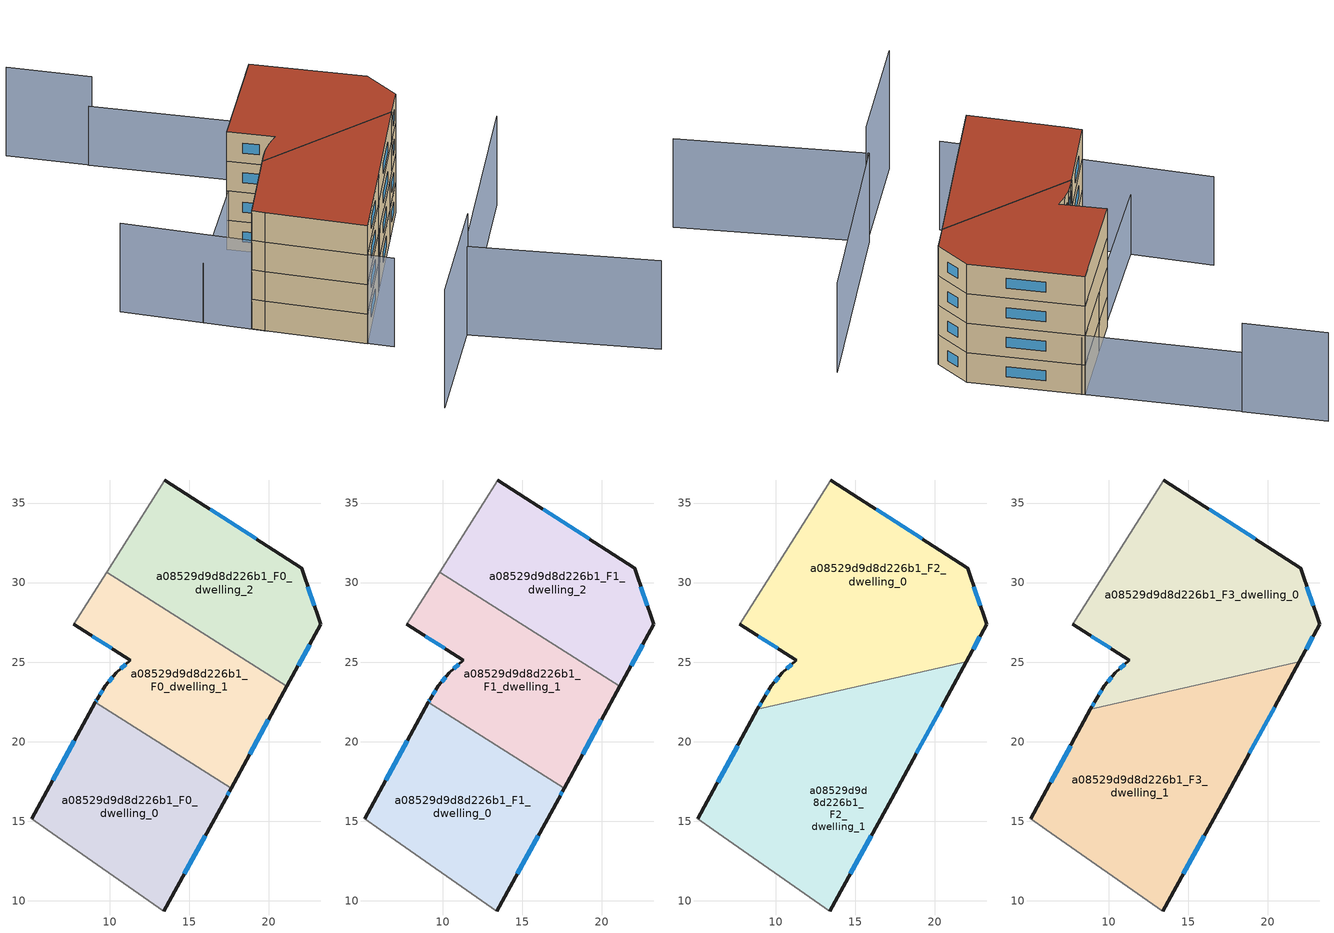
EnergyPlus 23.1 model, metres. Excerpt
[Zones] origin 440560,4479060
a08529d9d8d226b1_F0_dwelling_0
 floor ground (EU_floor_Construction): 17.63,17.07 17.27,16.42 13.39,9.36 6.08,14.46 5.1,15.17 9.09,22.47 z0
 wall outside (EU_wall_Construction): 13.39,9.36 17.27,16.42 17.63,17.07 / 9.09,22.47 5.1,15.17 z0:3
 wall adiabatic (EU_wall_Construction): 5.1,15.17 6.08,14.46 13.39,9.36 z0:3
 wall to a08529d9d8d226b1_F0_dwelling_1 (EU_wall_Construction): 17.63,17.07 9.09,22.47 z0:3
 window (EU_Window_Construction): 14.68,11.7 15.99,14.08 / 7.77,20.05 6.42,17.59 / 17.39,16.64 17.51,16.86 z0.99:2.01
a08529d9d8d226b1_F0_dwelling_1
 floor ground (EU_floor_Construction): 21.13,23.5 17.63,17.07 9.09,22.47 9.2,22.67 9.72,23.51 10.4,24.33 11.3,25.12 7.73,27.37 9.8,30.66 z0
 wall outside (EU_wall_Construction): 7.73,27.37 11.3,25.12 10.4,24.33 9.72,23.51 9.2,22.67 9.09,22.47 / 17.63,17.07 21.13,23.5 z0:3
 wall adiabatic (EU_wall_Construction): 9.8,30.66 7.73,27.37 z0:3
 wall to a08529d9d8d226b1_F0_dwelling_2 (EU_wall_Construction): 21.13,23.5 9.8,30.66 z0:3
 window (EU_Window_Construction): 8.91,26.62 10.11,25.86 / 18.79,19.2 19.97,21.37 / 9.16,22.6 9.13,22.54 / 9.55,23.23 9.37,22.95 / 10.17,24.06 9.94,23.78 / 11,24.86 10.7,24.59 z0.99:2.01
a08529d9d8d226b1_F0_dwelling_2
 floor ground (EU_floor_Construction): 22.05,30.91 23.25,27.39 21.13,23.5 9.8,30.66 13.46,36.45 z0
 wall outside (EU_wall_Construction): 21.13,23.5 23.25,27.39 22.05,30.91 13.46,36.45 z0:3
 wall adiabatic (EU_wall_Construction): 13.46,36.45 9.8,30.66 z0:3
 window (EU_Window_Construction): 19.2,32.74 16.31,34.61 / 22.86,28.55 22.45,29.74 / 21.84,24.79 22.55,26.1 z0.99:2.01
a08529d9d8d226b1_F1_dwelling_0
 floor to a08529d9d8d226b1_F0_dwelling_0 (EU_floor_Construction): 17.63,17.07 17.27,16.42 13.39,9.36 6.07,14.46 5.1,15.17 9.09,22.47 z3
 wall outside (EU_wall_Construction): 13.39,9.36 17.27,16.42 17.63,17.07 / 9.09,22.47 5.1,15.17 z3:6
 wall adiabatic (EU_wall_Construction): 5.1,15.17 6.08,14.46 13.39,9.36 z3:6
 wall to a08529d9d8d226b1_F1_dwelling_1 (EU_wall_Construction): 17.63,17.07 9.09,22.47 z3:6
 window (EU_Window_Construction): 14.68,11.7 15.99,14.08 / 7.77,20.05 6.42,17.59 / 17.39,16.64 17.51,16.86 z3.99:5.01
a08529d9d8d226b1_F1_dwelling_1
 floor to a08529d9d8d226b1_F0_dwelling_1 (EU_floor_Construction): 21.13,23.5 17.63,17.07 9.09,22.47 9.2,22.67 9.72,23.51 10.4,24.33 11.3,25.12 7.73,27.37 9.8,30.66 z3
 wall outside (EU_wall_Construction): 7.73,27.37 11.3,25.12 10.4,24.33 9.72,23.51 9.2,22.67 9.09,22.47 / 17.63,17.07 21.13,23.5 z3:6
 wall adiabatic (EU_wall_Construction): 9.8,30.66 7.73,27.37 z3:6
 wall to a08529d9d8d226b1_F1_dwelling_2 (EU_wall_Construction): 21.13,23.5 9.8,30.66 z3:6
 window (EU_Window_Construction): 8.91,26.62 10.11,25.86 / 18.79,19.2 19.97,21.37 / 9.16,22.6 9.13,22.54 / 9.55,23.23 9.37,22.95 / 10.17,24.06 9.94,23.78 / 11,24.86 10.7,24.59 z3.99:5.01
a08529d9d8d226b1_F1_dwelling_2
 floor to a08529d9d8d226b1_F0_dwelling_2 (EU_floor_Construction): 22.05,30.91 23.25,27.39 21.13,23.5 9.8,30.66 13.46,36.45 z3
 wall outside (EU_wall_Construction): 21.13,23.5 23.25,27.39 22.05,30.91 13.46,36.45 z3:6
 wall adiabatic (EU_wall_Construction): 13.46,36.45 9.8,30.66 z3:6
 window (EU_Window_Construction): 19.2,32.74 16.31,34.61 / 22.86,28.55 22.45,29.74 / 21.84,24.79 22.55,26.1 z3.99:5.01
a08529d9d8d226b1_F2_dwelling_0
 floor to a08529d9d8d226b1_F1_dwelling_0 (EU_floor_Construction): 9.54,22.19 8.85,22.03 9.09,22.47 z6
 floor to a08529d9d8d226b1_F1_dwelling_1 (EU_floor_Construction): 9.83,22.25 9.54,22.19 9.09,22.47 9.2,22.67 z6; 19.57,24.49 9.83,22.25 9.2,22.67 9.72,23.51 10.4,24.33 11.3,25.12 7.73,27.37 9.8,30.66 z6
 floor to a08529d9d8d226b1_F1_dwelling_2 (EU_floor_Construction): 22.05,30.91 23.25,27.39 21.97,25.04 19.57,24.49 9.8,30.66 13.46,36.45 z6
 wall outside (EU_wall_Construction): 7.73,27.37 11.3,25.12 10.4,24.33 9.72,23.51 9.2,22.67 8.85,22.03 / 21.97,25.04 23.25,27.39 22.05,30.91 13.46,36.45 z6:9
 wall adiabatic (EU_wall_Construction): 13.46,36.45 7.73,27.37 z6:9
 wall to a08529d9d8d226b1_F2_dwelling_1 (EU_wall_Construction): 8.85,22.03 21.97,25.04 z6:9
 window (EU_Window_Construction): 11,24.86 10.7,24.59 / 8.91,26.62 10.11,25.86 / 19.2,32.74 16.31,34.61 / 22.86,28.55 22.45,29.74 / 22.4,25.82 22.83,26.61 / 9.08,22.46 8.97,22.24 / 9.55,23.23 9.37,22.95 / 10.17,24.06 9.94,23.78 z6.99:8.01
a08529d9d8d226b1_F2_dwelling_1
 floor to a08529d9d8d226b1_F1_dwelling_0 (EU_floor_Construction): 17.62,17.08 13.39,9.36 9.37,22.15 9.54,22.19 z6; 17.63,17.07 17.27,16.42 13.39,9.36 17.62,17.08 z6; 9.37,22.15 13.39,9.36 6.07,14.46 5.1,15.17 8.85,22.03 z6
 floor to a08529d9d8d226b1_F1_dwelling_2 (EU_floor_Construction): 21.97,25.03 21.13,23.5 19.57,24.49 z6
 floor to a08529d9d8d226b1_F1_dwelling_1 (EU_floor_Construction): 21.13,23.5 17.62,17.08 9.54,22.19 19.57,24.49 z6; 21.13,23.5 17.63,17.07 17.62,17.08 z6
 wall outside (EU_wall_Construction): 13.39,9.36 17.27,16.42 21.97,25.04 / 8.85,22.03 5.1,15.17 z6:9
 wall adiabatic (EU_wall_Construction): 5.1,15.17 6.08,14.46 13.39,9.36 z6:9
 window (EU_Window_Construction): 18.83,19.28 20.41,22.18 / 14.68,11.7 15.99,14.08 / 7.61,19.75 6.34,17.44 z6.99:8.01
a08529d9d8d226b1_F3_dwelling_0
 floor to a08529d9d8d226b1_F2_dwelling_0 (EU_floor_Construction): 22.05,30.91 23.25,27.39 21.97,25.04 8.85,22.03 9.2,22.67 9.72,23.51 10.4,24.33 11.3,25.12 7.73,27.37 13.46,36.45 z9
 wall outside (EU_wall_Construction): 7.73,27.37 11.3,25.12 10.4,24.33 9.72,23.51 9.2,22.67 8.85,22.03 / 21.97,25.04 23.25,27.39 22.05,30.91 13.46,36.45 z9:12
 wall adiabatic (EU_wall_Construction): 13.46,36.45 7.73,27.37 z9:12
 wall to a08529d9d8d226b1_F3_dwelling_1 (EU_wall_Construction): 8.85,22.03 21.97,25.04 z9:12
 window (EU_Window_Construction): 11,24.86 10.7,24.59 / 8.91,26.62 10.11,25.86 / 19.2,32.74 16.31,34.61 / 22.86,28.55 22.45,29.74 / 22.4,25.82 22.83,26.61 / 9.08,22.46 8.97,22.24 / 9.55,23.23 9.37,22.95 / 10.17,24.06 9.94,23.78 z9.99:11.01
 roof outside (EU_roof_Construction): 21.97,25.04 23.25,27.39 22.05,30.91 13.46,36.45 7.73,27.37 11.3,25.12 10.4,24.33 9.72,23.51 9.2,22.67 8.85,22.03 z12
a08529d9d8d226b1_F3_dwelling_1
 floor to a08529d9d8d226b1_F2_dwelling_1 (EU_floor_Construction): 21.97,25.04 17.27,16.42 13.39,9.36 6.07,14.46 5.1,15.17 8.85,22.03 z9
 wall outside (EU_wall_Construction): 13.39,9.36 17.27,16.42 21.97,25.04 / 8.85,22.03 5.1,15.17 z9:12
 wall adiabatic (EU_wall_Construction): 5.1,15.17 6.08,14.46 13.39,9.36 z9:12
 window (EU_Window_Construction): 18.83,19.28 20.41,22.18 / 14.68,11.7 15.99,14.08 / 7.61,19.75 6.34,17.44 z9.99:11.01
 roof outside (EU_roof_Construction): 17.27,16.42 21.97,25.04 8.85,22.03 5.1,15.17 6.08,14.46 13.39,9.36 z12
shading: 6.1,14.5 15.29,8.03 / -4.27,21.88 6.23,14.35 / -4.18,48.01 2.02,43.9 / 36.21,-0.83 21.56,7.5 / 21.56,7.5 31.66,25.26 z0:9; 1.79,43.98 13.7,36.29 / 13.7,36.29 1.61,17.59 z0:6; 15.72,-2.38 21.99,7.86 z0:12
[Building]
EU S2 Campaign: North Axis=0; Terrain=City; Solar Distribution=FullExterior
[Site:Location]
Madrid: Latitude=40.5; Longitude=-3.5; Time Zone=1; Elevation=609
[SizingPeriod:WeatherFileDays]
AnnualSizingPeriod: Begin Month=1; Begin Day of Month=1; End Month=12; End Day of Month=31; Day of Week for Start Day=Monday; Use Weather File Daylight Saving Period=No; Use Weather File Rain and Snow Indicators=No
[MATERIAL]
EU_InternalMass_Material: Roughness=MediumRough; Thickness=0.1; Conductivity=1; Density=1800; Specific Heat=900; Thermal Absorptance=0.9; Solar Absorptance=0.7; Visible Absorptance=0.7
[MATERIAL:NOMASS] Roughness=MediumRough; Thermal Absorptance=0.9; Solar Absorptance=0.7; Visible Absorptance=0.7
Name | Thermal Resistance
EU_wall_NoMass | 0.609216
EU_roof_NoMass | 0.513268
EU_floor_NoMass | 0.568163
[WINDOWMATERIAL:SIMPLEGLAZINGSYSTEM]
EU_Window_SimpleGlazing: UFactor=5.50606; Solar Heat Gain Coefficient=0.85; Visible Transmittance=0.85
[CONSTRUCTION]
EU_wall_Construction: EU_wall_NoMass
EU_roof_Construction: EU_roof_NoMass
EU_floor_Construction: EU_floor_NoMass
EU_Window_Construction: EU_Window_SimpleGlazing
EU_InternalMass_Construction: EU_InternalMass_Material
[ZONE] Type=1; Multiplier=1; Ceiling Height=autocalculate; Floor Area=autocalculate; Part of Total Floor Area=Yes
Name | Volume
a08529d9d8d226b1_F0_dwelling_0; a08529d9d8d226b1_F1_dwelling_0 | 259
a08529d9d8d226b1_F2_dwelling_0 | 388.493
a08529d9d8d226b1_F3_dwelling_0; a08529d9d8d226b1_F3_dwelling_1 | 388.496
a08529d9d8d226b1_F0_dwelling_1 | 258.996
a08529d9d8d226b1_F1_dwelling_1 | 258.995
a08529d9d8d226b1_F2_dwelling_1 | 388.407
a08529d9d8d226b1_F0_dwelling_2; a08529d9d8d226b1_F1_dwelling_2 | 258.987
[INTERNALMASS] Construction=EU_InternalMass_Construction
Name | Zone or ZoneList | Surface Area
a08529d9d8d226b1_F0_dwelling_0_EU_InternalMass | a08529d9d8d226b1_F0_dwelling_0 | 86.3332
a08529d9d8d226b1_F0_dwelling_1_EU_InternalMass | a08529d9d8d226b1_F0_dwelling_1 | 86.3318
a08529d9d8d226b1_F0_dwelling_2_EU_InternalMass | a08529d9d8d226b1_F0_dwelling_2 | 86.329
a08529d9d8d226b1_F1_dwelling_0_EU_InternalMass | a08529d9d8d226b1_F1_dwelling_0 | 86.3332
a08529d9d8d226b1_F1_dwelling_1_EU_InternalMass | a08529d9d8d226b1_F1_dwelling_1 | 86.3318
a08529d9d8d226b1_F1_dwelling_2_EU_InternalMass | a08529d9d8d226b1_F1_dwelling_2 | 86.329
a08529d9d8d226b1_F2_dwelling_0_EU_InternalMass | a08529d9d8d226b1_F2_dwelling_0 | 129.498
a08529d9d8d226b1_F2_dwelling_1_EU_InternalMass | a08529d9d8d226b1_F2_dwelling_1 | 129.498
a08529d9d8d226b1_F3_dwelling_0_EU_InternalMass | a08529d9d8d226b1_F3_dwelling_0 | 129.498
a08529d9d8d226b1_F3_dwelling_1_EU_InternalMass | a08529d9d8d226b1_F3_dwelling_1 | 129.498
[OTHEREQUIPMENT] Fuel Type=Electricity; Design Level Calculation Method=Watts/Area; Power per Zone Floor Area=1; Fraction Latent=0; Fraction Radiant=0; Fraction Lost=0; Carbon Dioxide Generation Rate=0; EndUse Subcategory=EU_Step8_InternalGains
Name | Zone or ZoneList or Space or SpaceList | Schedule
EU_Step8_InternalGain_a08529d9d8d226b1_F0_dwelling_0_f000 | a08529d9d8d226b1_F0_dwelling_0 | EU_Step8_GainSchedule_a08529d9d8d226b1_F0_dwelling_0_f000
EU_Step8_InternalGain_a08529d9d8d226b1_F0_dwelling_1_f000 | a08529d9d8d226b1_F0_dwelling_1 | EU_Step8_GainSchedule_a08529d9d8d226b1_F0_dwelling_1_f000
EU_Step8_InternalGain_a08529d9d8d226b1_F0_dwelling_2_f000 | a08529d9d8d226b1_F0_dwelling_2 | EU_Step8_GainSchedule_a08529d9d8d226b1_F0_dwelling_2_f000
EU_Step8_InternalGain_a08529d9d8d226b1_F1_dwelling_0_f000 | a08529d9d8d226b1_F1_dwelling_0 | EU_Step8_GainSchedule_a08529d9d8d226b1_F1_dwelling_0_f000
EU_Step8_InternalGain_a08529d9d8d226b1_F1_dwelling_1_f000 | a08529d9d8d226b1_F1_dwelling_1 | EU_Step8_GainSchedule_a08529d9d8d226b1_F1_dwelling_1_f000
EU_Step8_InternalGain_a08529d9d8d226b1_F1_dwelling_2_f000 | a08529d9d8d226b1_F1_dwelling_2 | EU_Step8_GainSchedule_a08529d9d8d226b1_F1_dwelling_2_f000
EU_Step8_InternalGain_a08529d9d8d226b1_F2_dwelling_0_f000 | a08529d9d8d226b1_F2_dwelling_0 | EU_Step8_GainSchedule_a08529d9d8d226b1_F2_dwelling_0_f000
EU_Step8_InternalGain_a08529d9d8d226b1_F2_dwelling_1_f000 | a08529d9d8d226b1_F2_dwelling_1 | EU_Step8_GainSchedule_a08529d9d8d226b1_F2_dwelling_1_f000
EU_Step8_InternalGain_a08529d9d8d226b1_F3_dwelling_0_f000 | a08529d9d8d226b1_F3_dwelling_0 | EU_Step8_GainSchedule_a08529d9d8d226b1_F3_dwelling_0_f000
EU_Step8_InternalGain_a08529d9d8d226b1_F3_dwelling_1_f000 | a08529d9d8d226b1_F3_dwelling_1 | EU_Step8_GainSchedule_a08529d9d8d226b1_F3_dwelling_1_f000
[ZONEVENTILATION:DESIGNFLOWRATE] Schedule=EU_AlwaysOn; Design Flow Rate Calculation Method=AirChanges/Hour; Air Changes per Hour=0.752966; Ventilation Type=Natural; Fan Pressure Rise=0; Fan Total Efficiency=1; Constant Term Coefficient=1; Temperature Term Coefficient=0; Velocity Term Coefficient=0; Velocity Squared Term Coefficient=0; Minimum Indoor Temperature=-100; Maximum Indoor Temperature=100; Delta Temperature=-100; Minimum Outdoor Temperature=-100; Maximum Outdoor Temperature=100; Maximum Wind Speed=40
Name | Zone or ZoneList or Space or SpaceList
EU_ConstantAir_a08529d9d8d226b1_F0_dwelling_0 | a08529d9d8d226b1_F0_dwelling_0
EU_ConstantAir_a08529d9d8d226b1_F0_dwelling_1 | a08529d9d8d226b1_F0_dwelling_1
EU_ConstantAir_a08529d9d8d226b1_F0_dwelling_2 | a08529d9d8d226b1_F0_dwelling_2
EU_ConstantAir_a08529d9d8d226b1_F1_dwelling_0 | a08529d9d8d226b1_F1_dwelling_0
EU_ConstantAir_a08529d9d8d226b1_F1_dwelling_1 | a08529d9d8d226b1_F1_dwelling_1
EU_ConstantAir_a08529d9d8d226b1_F1_dwelling_2 | a08529d9d8d226b1_F1_dwelling_2
EU_ConstantAir_a08529d9d8d226b1_F2_dwelling_0 | a08529d9d8d226b1_F2_dwelling_0
EU_ConstantAir_a08529d9d8d226b1_F2_dwelling_1 | a08529d9d8d226b1_F2_dwelling_1
EU_ConstantAir_a08529d9d8d226b1_F3_dwelling_0 | a08529d9d8d226b1_F3_dwelling_0
EU_ConstantAir_a08529d9d8d226b1_F3_dwelling_1 | a08529d9d8d226b1_F3_dwelling_1
[HVACTEMPLATE:THERMOSTAT] Constant Heating Setpoint=20; Constant Cooling Setpoint=50
EU_HeatOnly_a08529d9d8d226b1_F0_dwelling_0; EU_HeatOnly_a08529d9d8d226b1_F0_dwelling_1; EU_HeatOnly_a08529d9d8d226b1_F0_dwelling_2; EU_HeatOnly_a08529d9d8d226b1_F1_dwelling_0; EU_HeatOnly_a08529d9d8d226b1_F1_dwelling_1; EU_HeatOnly_a08529d9d8d226b1_F1_dwelling_2; EU_HeatOnly_a08529d9d8d226b1_F2_dwelling_0; EU_HeatOnly_a08529d9d8d226b1_F2_dwelling_1; EU_HeatOnly_a08529d9d8d226b1_F3_dwelling_0; EU_HeatOnly_a08529d9d8d226b1_F3_dwelling_1
[HVACTEMPLATE:ZONE:IDEALLOADSAIRSYSTEM] System Availability Schedule=EU_AlwaysOn; Maximum Heating Supply Air Temperature=50; Minimum Cooling Supply Air Temperature=13; Maximum Heating Supply Air Humidity Ratio=0.0156; Minimum Cooling Supply Air Humidity Ratio=0.0077; Heating Limit=NoLimit; Cooling Limit=NoLimit; Heating Availability Schedule=EU_AlwaysOn; Cooling Availability Schedule=EU_CoolingOff; Dehumidification Control Type=ConstantSensibleHeatRatio; Cooling Sensible Heat Ratio=0.7; Dehumidification Setpoint=60; Humidification Control Type=None; Humidification Setpoint=30; Outdoor Air Method=None; Outdoor Air Flow Rate per Person=0.00944; Outdoor Air Flow Rate per Zone Floor Area=0; Outdoor Air Flow Rate per Zone=0; Demand Controlled Ventilation Type=None; Outdoor Air Economizer Type=NoEconomizer; Heat Recovery Type=None; Sensible Heat Recovery Effectiveness=0.7; Latent Heat Recovery Effectiveness=0.65
Name | Template Thermostat
a08529d9d8d226b1_F0_dwelling_0 | EU_HeatOnly_a08529d9d8d226b1_F0_dwelling_0
a08529d9d8d226b1_F0_dwelling_1 | EU_HeatOnly_a08529d9d8d226b1_F0_dwelling_1
a08529d9d8d226b1_F0_dwelling_2 | EU_HeatOnly_a08529d9d8d226b1_F0_dwelling_2
a08529d9d8d226b1_F1_dwelling_0 | EU_HeatOnly_a08529d9d8d226b1_F1_dwelling_0
a08529d9d8d226b1_F1_dwelling_1 | EU_HeatOnly_a08529d9d8d226b1_F1_dwelling_1
a08529d9d8d226b1_F1_dwelling_2 | EU_HeatOnly_a08529d9d8d226b1_F1_dwelling_2
a08529d9d8d226b1_F2_dwelling_0 | EU_HeatOnly_a08529d9d8d226b1_F2_dwelling_0
a08529d9d8d226b1_F2_dwelling_1 | EU_HeatOnly_a08529d9d8d226b1_F2_dwelling_1
a08529d9d8d226b1_F3_dwelling_0 | EU_HeatOnly_a08529d9d8d226b1_F3_dwelling_0
a08529d9d8d226b1_F3_dwelling_1 | EU_HeatOnly_a08529d9d8d226b1_F3_dwelling_1
[SIZING:ZONE] Zone Cooling Design Supply Air Temperature Input Method=SupplyAirTemperature; Zone Cooling Design Supply Air Temperature=13; Zone Heating Design Supply Air Temperature Input Method=SupplyAirTemperature; Zone Heating Design Supply Air Temperature=50; Zone Cooling Design Supply Air Humidity Ratio=0.008; Zone Heating Design Supply Air Humidity Ratio=0.008; Cooling Design Air Flow Method=DesignDay; Cooling Design Air Flow Rate=0; Cooling Minimum Air Flow per Zone Floor Area=0.000762; Cooling Minimum Air Flow=0; Cooling Minimum Air Flow Fraction=0.2; Heating Design Air Flow Method=DesignDay; Heating Design Air Flow Rate=0; Heating Maximum Air Flow per Zone Floor Area=0.002032; Heating Maximum Air Flow=0.141576; Heating Maximum Air Flow Fraction=0.3; Account for Dedicated Outdoor Air System=No; Dedicated Outdoor Air System Control Strategy=NeutralSupplyAir; Dedicated Outdoor Air Low Setpoint Temperature for Design=autosize; Dedicated Outdoor Air High Setpoint Temperature for Design=autosize; Zone Load Sizing Method=Sensible Load Only No Latent Load; Zone Latent Cooling Design Supply Air Humidity Ratio Input Method=HumidityRatioDifference; Zone Cooling Design Supply Air Humidity Ratio Difference=0.005; Zone Latent Heating Design Supply Air Humidity Ratio Input Method=HumidityRatioDifference; Zone Humidification Design Supply Air Humidity Ratio Difference=0.005
a08529d9d8d226b1_F0_dwelling_0; a08529d9d8d226b1_F0_dwelling_1; a08529d9d8d226b1_F0_dwelling_2; a08529d9d8d226b1_F1_dwelling_0; a08529d9d8d226b1_F1_dwelling_1; a08529d9d8d226b1_F1_dwelling_2; a08529d9d8d226b1_F2_dwelling_0; a08529d9d8d226b1_F2_dwelling_1; a08529d9d8d226b1_F3_dwelling_0; a08529d9d8d226b1_F3_dwelling_1
[SCHEDULE:CONSTANT]
Name | Hourly Value
EU_AlwaysOn | 1
EU_CoolingOff | 0
[SCHEDULE:FILE] Column Number=1; Rows to Skip at Top=0; Number of Hours of Data=8760; Column Separator=Comma; Interpolate to Timestep=No; Minutes per Item=60; Adjust Schedule for Daylight Savings=Yes
Name | File
EU_Step8_GainSchedule_a08529d9d8d226b1_F0_dwelling_0_f000 | ../../schedules/a08529d9d8d226b1/a08529d9d8d226b1_F0_dwelling_0_f000_gain.csv
EU_Step8_GainSchedule_a08529d9d8d226b1_F0_dwelling_1_f000 | ../../schedules/a08529d9d8d226b1/a08529d9d8d226b1_F0_dwelling_1_f000_gain.csv
EU_Step8_GainSchedule_a08529d9d8d226b1_F0_dwelling_2_f000 | ../../schedules/a08529d9d8d226b1/a08529d9d8d226b1_F0_dwelling_2_f000_gain.csv
EU_Step8_GainSchedule_a08529d9d8d226b1_F1_dwelling_0_f000 | ../../schedules/a08529d9d8d226b1/a08529d9d8d226b1_F1_dwelling_0_f000_gain.csv
EU_Step8_GainSchedule_a08529d9d8d226b1_F1_dwelling_1_f000 | ../../schedules/a08529d9d8d226b1/a08529d9d8d226b1_F1_dwelling_1_f000_gain.csv
EU_Step8_GainSchedule_a08529d9d8d226b1_F1_dwelling_2_f000 | ../../schedules/a08529d9d8d226b1/a08529d9d8d226b1_F1_dwelling_2_f000_gain.csv
EU_Step8_GainSchedule_a08529d9d8d226b1_F2_dwelling_0_f000 | ../../schedules/a08529d9d8d226b1/a08529d9d8d226b1_F2_dwelling_0_f000_gain.csv
EU_Step8_GainSchedule_a08529d9d8d226b1_F2_dwelling_1_f000 | ../../schedules/a08529d9d8d226b1/a08529d9d8d226b1_F2_dwelling_1_f000_gain.csv
EU_Step8_GainSchedule_a08529d9d8d226b1_F3_dwelling_0_f000 | ../../schedules/a08529d9d8d226b1/a08529d9d8d226b1_F3_dwelling_0_f000_gain.csv
EU_Step8_GainSchedule_a08529d9d8d226b1_F3_dwelling_1_f000 | ../../schedules/a08529d9d8d226b1/a08529d9d8d226b1_F3_dwelling_1_f000_gain.csv
